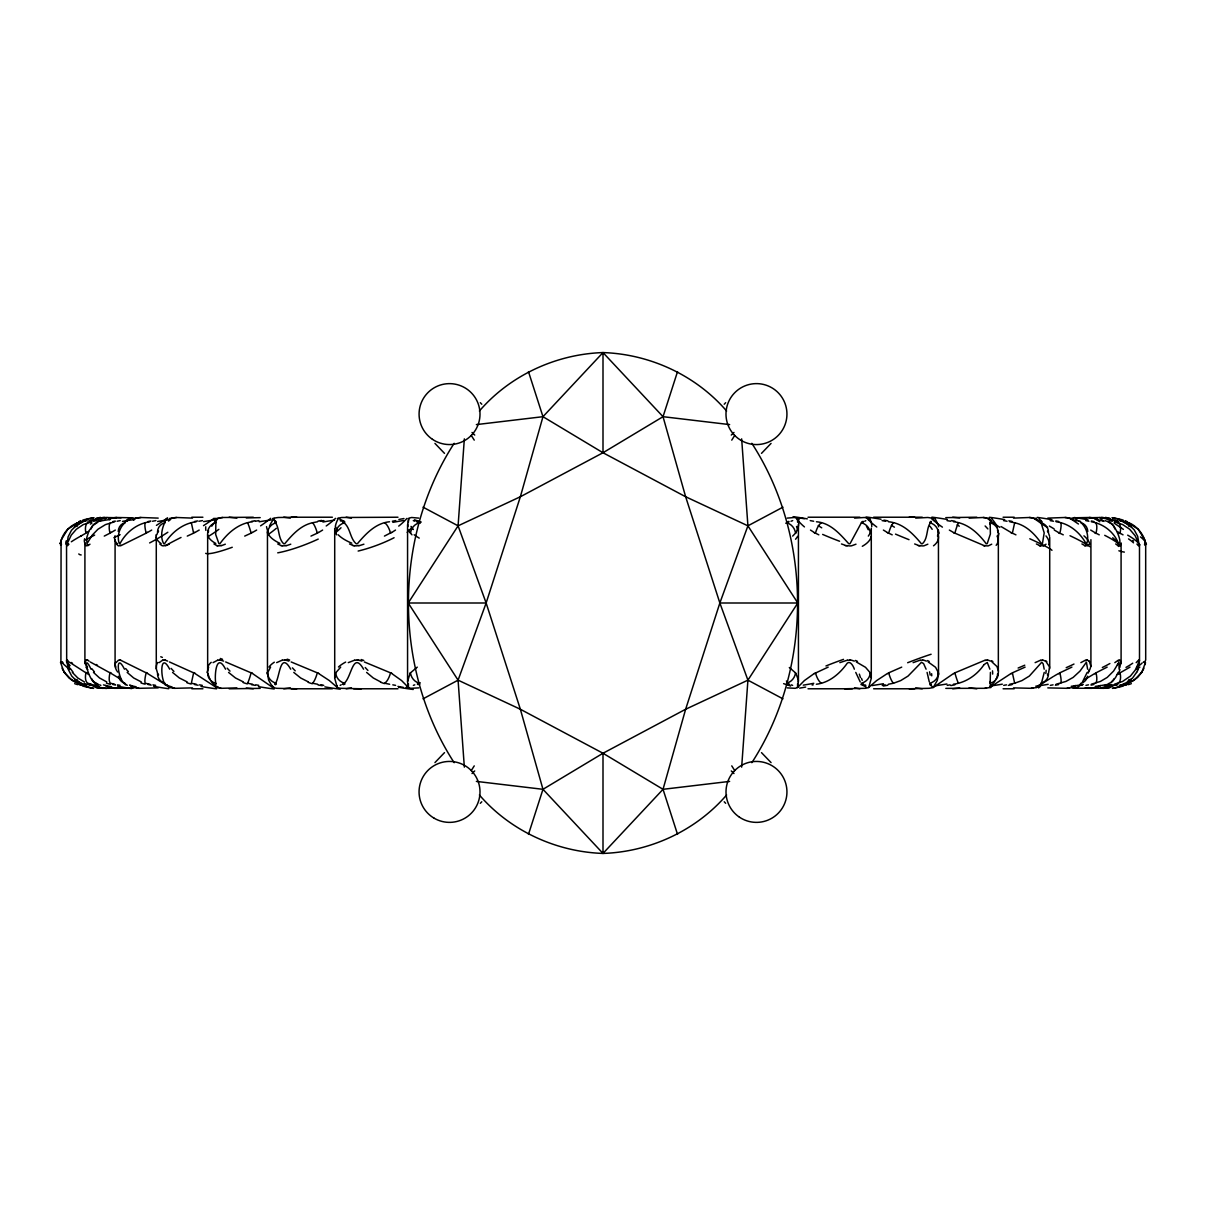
<?xml version="1.0" encoding="UTF-8"?>
<svg xmlns="http://www.w3.org/2000/svg" width="1206" height="1206" viewBox="0 0 1206 1206"><rect width="100%" height="100%" fill="white"/><g stroke="black" fill="none" stroke-linecap="round" stroke-linejoin="round"><path stroke-width="1.5" d="M84.902 663.707L84.917 542.911M115.083 666.315L115.083 539.655M157.473 672.842L156.283 668.757L156.283 537.303M267.566 530.067L267.506 532.57M361.363 688.777L340.605 688.309A111.012 58.009 90 0 1 337.318 687.495L334.71 678.3L334.71 528.198M418.753 687.887L410.824 688.309A111.012 42.481 90 0 1 408.412 687.495L407.568 682.068L407.568 524.504M909.173 688.777L929.148 688.309A111.012 72.104 90 0 0 933.233 687.495L937.198 680.576L938.524 674.697L938.434 530.067M990.85 684.254L990.156 683.229A11.11 10.658 17.5 0 0 998.342 672.842L998.342 533.158A11.095 10.658 -17.5 0 0 990.156 522.771L990.85 521.761M1089.636 670.114L1090.917 666.3L1090.917 539.67M1139.489 544.192L1139.504 661.114L1139.308 660.164M938.539 674.486L938.494 673.445M1119.801 667.506L1120.871 661.958M156.283 668.757L156.403 667.129A45.994 17.276 3.8 0 1 157.82 662.426M66.541 543.966L66.677 662.637M334.71 677.893L335.479 673.445M1048.632 672.631L1049.537 666.903L1046.205 661.958M215.196 684.179L215.799 683.32A11.11 10.658 -17.5 0 1 207.658 672.842L207.658 533.158A11.095 10.658 17.5 0 1 215.844 522.771L215.196 521.836M1009.799 521.761L1014.653 522.771L1012.377 533.158L1015.934 534.846M998.508 534.846L998.387 536.097M407.568 681.571L410.055 673.445M1090.917 666.3L1089.531 661.958M207.507 671.199L208.638 667.129M1044.23 672.42L1041.788 681.933M1087.601 669.194L1086.41 662.184L1080.033 671.064L1073.159 677.41L1065.938 681.435L1056.064 684.239M66.496 661.114L66.692 660.164A10.929 1.734 70.6 0 1 67.34 660.798M1139.504 544.841L1139.384 545.67A11.351 1.839 69.3 0 1 1138.208 544.373M267.506 673.445L268.606 680.063L272.767 687.495A111.012 72.104 90 0 0 276.852 688.309L296.827 688.777M938.494 532.57L938.539 531.545M726.615 794.98C695.892 830.678 649.974 851.873 603 853.426L542.971 789.312L520.359 709.249L486.139 603L458.084 525.831L464.34 438.863M741.66 767.137L747.916 680.169L719.861 603L685.641 496.751L663.029 416.688L603 352.574C556.026 354.127 510.108 375.322 479.385 411.02M454.165 762.689C393.201 668.606 393.201 537.394 454.165 443.311M751.835 443.311C812.799 537.394 812.799 668.606 751.835 762.689M215.844 522.771L215.693 534.529L218.934 543.68A1.839 1.281 -77 0 0 220.035 543.559C227.828 532.735 238.788 523.238 252.551 521.761M990.156 683.229L990.428 672.42M990.247 682.43L990.397 681.179M1048.542 673.672A11.11 10.387 41.2 0 1 1041.004 683.229L1040.899 684.179A48.722 8.879 3.2 0 1 1040.868 684.857M196.201 521.761C182.784 523.389 171.644 532.374 164.649 543.559A1.839 1.07 -78.6 0 1 163.714 543.71C159.976 536.911 161.906 528.303 165.116 521.761M871.139 530.067L870.521 532.57M60.707 542.444L60.496 543.559M1145.489 662.456L1141.992 671.983L1134.303 680.078M164.996 522.771L165.011 522.68A11.095 10.387 41.2 0 0 157.458 532.328M1139.459 661.958L1137.936 665.441M60.541 543.348L60.782 542.022M1145.414 662.968L1145.067 664.596M84.978 662.637L86.229 660.164M1119.093 669.194L1118.987 662.184L1113.605 671.064L1107.229 677.41L1100.43 681.435L1091.264 684.239M1087.179 672.42L1082.475 681.933M60.752 542.203C62.727 532.148 71.109 524.143 80.953 521.761M207.779 532.57L208.517 530.067M998.221 673.445L996.714 677.682M60.858 541.735L61.416 539.67M61.069 544.192L60.918 661.536M726.615 411.02C695.892 375.322 649.974 354.127 603 352.574L542.971 416.688L520.359 496.751L486.139 603L458.084 680.169L464.34 767.137M479.385 794.98C510.108 830.678 556.026 851.873 603 853.426L663.029 789.312L685.641 709.249L719.861 603L747.916 525.831L741.66 438.863M1137.861 669.194L1138.886 662.2L1135.208 670.144L1130.399 676.084L1122.665 681.435L1114.419 684.239M528.469 834.371L542.971 789.312L603 753.253L685.641 709.249L747.916 680.169L797.784 603L747.916 525.831L685.641 496.751L603 452.747L542.971 416.688L476.37 424.602M729.63 781.398L663.029 789.312L603 753.253L520.359 709.249L458.084 680.169L408.216 603L458.084 525.831L520.359 496.751L603 452.747L663.029 416.688L677.531 371.629M61.506 539.429L67.747 529.238L77.877 522.771A11.095 6.874 70.2 0 0 74.561 527.308M1120.826 544.192L1119.967 545.67M156.765 534.846L157.473 533.158M1118.188 672.42L1115.475 677.682L1111.359 681.933M1144.419 662.637L1145.7 659.953L1145.685 546.032M60.556 545.263L60.948 544.403M797.241 530.067L795.945 532.57M1143.906 668.169L1143.469 669.194A38.17 31.386 16.3 0 1 1141.419 672.255M274.832 684.179C279.913 679.31 279.596 649.808 290.721 669.194M931.243 521.761C925.937 527.293 928.499 537.801 922.605 543.559A1.839 1.477 74.4 0 1 921.369 543.695C912.836 533.459 902.631 522.982 888.46 521.761M1118.037 663.601L1117.434 664.853M937.469 536.097L938.434 533.158A11.095 10.673 14.1 0 0 929.781 522.771M844.637 688.777L865.395 688.309A111.012 58.009 90 0 0 868.682 687.495L871.29 678.315L871.29 528.198M1136.519 672.42L1132.645 677.968L1127.716 681.933M996.397 678.315L995.704 679.566M157.896 532.359L158.574 531.122M1048.104 673.641L1047.411 674.908M215.799 683.32C214.276 676.053 216.221 651.165 225.552 669.194M116.032 662.637L118.489 660.164A10.929 4.794 68.7 0 1 119.861 660.225M471.26 770.604L474.244 765.87M731.756 440.13L734.74 435.396M995.071 680.576L994.407 681.571M1141.72 672.42L1137.62 677.41L1131.153 681.933M1088.973 671.154L1088.385 671.998M994.061 682.068L992.96 683.576M983.87 664.853C976.86 675.119 965.81 682.656 953.358 684.239M984.066 664.596L987.262 662.471L989.9 669.194M1089.41 544.192L1087.737 545.73A11.351 4.99 67.2 0 1 1085.34 545.308M992.176 684.571L989.659 687.495A111.012 84.42 90 0 1 984.88 688.309L945.806 688.37M868.32 536.097L870.265 533.158A11.095 10.432 39.1 0 0 861.37 522.771L850.109 543.559A1.839 1.628 70 0 1 848.723 543.695C839.979 534.017 830.527 522.922 816.447 521.761M125.213 522.454L125.017 522.68A11.095 9.844 54.7 0 0 118.218 531.469M124.942 522.771C119.439 527.354 116.665 536.61 119.319 543.68A1.839 0.814 -79.6 0 0 120.042 543.544C126.027 532.208 136.987 523.54 149.861 521.761M270.581 667.129L267.566 672.842A11.11 10.673 14.1 0 0 276.219 683.229M434.944 762.599L444.501 752.634M771.056 443.401L761.499 453.366M724.218 404.221L725.68 402.698M480.32 803.302L481.782 801.779M67.521 545.73L68.953 544.192M1080.214 684.179L1081.058 683.229A11.11 9.844 54.7 0 0 1087.571 676.234M868.682 687.495L876.641 680.576L887.51 673.445M1039.602 684.571L1036.557 687.495A111.012 94.656 90 0 1 1031.19 688.309L1013.507 687.887M159.086 662.637L162.674 660.164M342.398 684.239C351.639 681.405 352.016 649.114 363.579 669.194M731.273 435.065L733.972 432.457M472.028 773.543L474.727 770.936M1138.6 660.164L1136.188 662.637M933.233 687.495L953.66 673.445M792.644 536.097L795.508 533.158A11.095 9.919 53.6 0 0 786.583 522.771L785.799 523.283M1075.119 685.551L1072.782 687.495A111.012 102.57 90 0 1 1066.963 688.309L1047.803 687.887M1046.024 544.192L1043.627 545.73M340.695 667.129L335.735 672.842A11.11 10.432 39.1 0 0 344.645 683.229M989.659 687.495L1011.156 673.445M1100.008 685.551L1097.43 687.495A111.012 107.952 90 0 1 1091.324 688.309L1073.054 688.189M1139.881 667.129L1136.429 669.571M89.998 544.192L87.827 545.73M1036.557 687.495L1040.688 684.571M126.479 521.248L127.474 520.615M213.055 662.637L217.698 660.164M395.508 530.067L391.618 532.57M1072.782 687.495L1075.601 685.551M93.209 520.479L96.088 518.505A109.158 108.826 90 0 1 104.47 517.495L121.082 517.811M1114.826 662.637L1118.384 660.164M1041.411 684.073L1053.155 676.626M1097.43 687.495L1100.309 685.551M1133.972 680.305L1125.002 684.239M322.62 530.067L318.474 532.57M417.306 683.983L420.185 682.732M417.276 667.129L410.492 672.842A11.11 9.919 53.6 0 0 419.417 683.229M88.671 531.545L86.998 532.57M1117.299 674.486L1118.987 673.445M114.676 521.761L105.435 524.625L97.957 529.238L92.259 535.102L86.922 543.785L86.787 537.469L89.003 530.821L92.968 525.484L98.334 521.761M991.724 544.192L988.483 545.79A11.351 7.658 61.9 0 1 985.016 545.489M115.309 530.067L111.118 532.57M1084.782 679.566L1094.867 673.445M256.652 530.067L252.325 532.57M1130.007 667.129L1120.042 672.842A11.11 5.517 72.1 0 1 1118.143 683.229M151.7 530.067L147.358 532.57M1053.863 676.189L1058.627 673.445M199.201 530.067L194.814 532.57M83.244 521.761L76.777 525.047L71.44 530.339L68.109 536.866L67.129 543.8L71.275 535.102L76.37 529.238L83.214 524.625L91.52 521.761M814.367 673.445L804.387 680.576L797.588 687.495A111.012 42.481 90 0 1 795.176 688.309L787.247 687.887M276.641 662.637L282.219 660.164M80.727 536.097L85.958 533.158A11.095 5.502 72.1 0 1 87.857 522.771M865.787 520.675L864.823 521.188M340.167 685.355L341.132 684.842M1080.862 662.637L1085.475 660.164M1107.636 684.254L1109.339 683.229A11.11 9.075 62.4 0 0 1114.329 678.692M423.05 698.832L458.084 680.169M747.916 525.831L782.95 507.168M391.513 532.419A33.602 28.658 11.4 0 1 390.412 533.007L384.428 536.097M1107.153 667.129L1095.998 672.842A11.11 4.01 73.4 0 1 1095.5 683.229M814.487 673.596A34.039 28.914 10.7 0 1 815.603 672.993L828.175 667.129M927.851 544.192L923.992 545.79A11.351 8.713 57.1 0 1 920.057 545.534M861.37 522.771L863.571 521.761M104.259 536.097L110.002 533.158A11.095 4.01 73.4 0 1 110.5 522.771M169.157 544.192L165.508 545.79M348.263 662.637L354.639 660.164M1035.125 662.637L1040.672 660.164M1071.893 667.129L1059.818 672.842A11.11 2.412 74.2 0 1 1060.707 683.229M99.389 521.248L100.912 520.615M187.262 536.097L193.623 533.158L191.347 522.771M855.989 544.192L851.602 545.79A11.351 9.558 49.8 0 1 847.275 545.564M1122.726 684.254L1125.153 683.229A11.11 8.08 67.1 0 0 1129.072 679.445M120.675 545.79L146.182 533.158A11.095 2.412 74.2 0 1 145.293 522.771M1106.415 684.842L1105.163 685.355M244.712 536.097L251.134 533.158A11.095 0.935 74.5 0 0 247.531 522.771M310.967 536.097L317.314 533.158A11.095 2.593 74.1 0 0 312.475 522.771C300.611 525.379 292.334 534.725 284.872 543.559A1.839 1.462 -74.5 0 1 283.591 543.695C277.636 537.921 279.822 527.535 274.757 521.761M1025.1 667.129L1012.377 672.842L1014.668 683.229L1009.723 684.239M225.311 544.192L221.105 545.79M787.247 518.113L794.377 517.495A109.158 41.773 -90 0 1 797.588 518.505L797.588 522.258M901.711 667.129L888.686 672.842A11.11 2.593 74.1 0 0 893.525 683.229L900.686 680.606L908.028 676.084L921.505 662.26L923.615 663.601L926.087 669.194M913.123 662.637L920.133 660.164M290.767 544.192L286.108 545.79M786.583 522.771L788.875 521.972M792.704 520.615L791 521.248M413.372 685.355L414.758 684.842M839.858 662.637L847.351 660.164M363.911 544.192L358.921 545.79M84.706 521.248L86.711 520.615M1121.037 684.842L1119.394 685.355M854.557 518.113L864.295 517.495A109.158 57.029 -90 0 1 868.682 518.505M351.443 687.887L346.137 688.792M816.356 684.239C828.688 682.792 838.803 674.501 846.054 664.853C849.205 658.868 853.275 665.576 854.33 669.194M389.553 521.761C375.79 523.087 365.946 533.67 357.519 543.559A1.839 1.613 -70.2 0 1 356.117 543.695C349.439 537.906 350.464 526.012 342.429 521.761M1014.668 683.229L1021.919 680.606L1029.321 676.084L1041.788 662.2L1043.16 663.843L1044.185 669.194M985.106 660.164L954.866 672.842A11.11 0.935 74.5 0 0 958.468 683.229M82.777 521.248L85.219 520.615M1122.892 684.842L1120.902 685.355M915.671 518.113L927.776 517.495A109.158 70.898 -90 0 1 933.233 518.505M290.329 687.887L283.742 688.792M93.661 521.248L96.48 520.615M1111.962 684.842L1109.656 685.355M312.475 522.771L317.54 521.761M893.525 683.229L888.37 684.239M117.088 521.248L120.223 520.615M969.096 518.113L983.252 517.495A109.158 83.003 90 0 1 986.478 517.932M236.904 687.887L221.12 688.309A111.012 84.42 -90 0 1 219.522 688.068M1088.49 684.842L1085.943 685.355M152.484 521.248L155.83 520.615M1053.064 684.842L1050.336 685.355M392.342 521.248L395.764 520.615M1013.507 518.113L1029.381 517.495A109.158 93.073 90 0 1 1032.999 517.932M192.493 687.887L174.81 688.309A111.012 94.656 -90 0 1 173.001 688.068M812.135 685.038L813.191 684.842M198.96 521.248L202.472 520.615M1006.558 684.842L1003.709 685.355M255.401 521.248L258.958 520.615M320.389 521.248L323.932 520.615M885.129 684.842L884.043 685.038M950.117 684.842L947.223 685.355M883.32 685.159L882.249 685.355M1047.803 518.113L1065.004 517.495A109.158 100.852 90 0 1 1068.923 517.932M158.197 687.887L139.037 688.309A111.012 102.57 -90 0 1 137.077 688.068M246.25 517.947L260.195 517.63M959.75 688.053L952.695 688.777M1073.054 517.811L1089.259 517.495A109.158 106.143 90 0 1 1093.375 517.932M132.946 688.189L114.676 688.309A111.012 107.952 -90 0 1 112.625 688.068M1084.918 517.811L1101.53 517.495A109.158 108.826 -90 0 1 1109.912 518.505L1110.636 519.002M121.082 688.189L102.359 688.309A111.012 110.681 -90 0 1 96.088 687.495L93.239 685.551L96.088 687.495A111.012 110.681 90 0 0 102.359 688.309M945.806 517.63L976.815 517.208M260.195 688.37L229.185 688.792M219.522 517.932A109.158 83.003 90 0 1 222.748 517.495L253.305 517.223M1103.641 688.309A111.012 110.681 -90 0 0 1109.912 687.495L1112.656 685.551L1109.912 687.495A111.012 110.681 90 0 1 1103.641 688.309L1084.918 688.189M173.001 517.932A109.158 93.073 90 0 1 176.619 517.495L192.493 518.113M137.077 517.932A109.158 100.852 90 0 1 140.996 517.495L158.197 518.113M112.625 517.932A109.158 106.143 90 0 1 116.741 517.495L132.946 517.811M191.799 517.223L202.91 517.223M291.189 517.223L332.374 517.223M337.318 518.505A109.158 57.029 -90 0 1 341.72 517.495L397.98 517.223M808.02 517.223L859.863 517.208M873.626 517.223L914.811 517.223M1003.091 517.223L1014.201 517.223M909.173 517.223L922.258 517.208M408.216 603L486.139 603M719.861 603L797.784 603M191.799 688.777L202.91 688.777M291.189 688.777L332.374 688.777M353.629 688.777L397.98 688.777M808.02 688.777L852.371 688.777M873.626 688.777L914.811 688.777M1003.091 688.777L1014.201 688.777M272.767 518.505A109.158 70.898 -90 0 1 278.224 517.495L296.827 517.223M229.185 517.208L236.904 518.113M976.815 688.792L969.096 687.887M283.742 517.208L290.329 518.113M922.258 688.792L915.671 687.887M346.137 517.208L351.443 518.113M859.863 688.792L854.557 687.887M952.695 517.223L959.75 517.947M253.305 688.777L246.25 688.053M663.029 416.688L729.63 424.602M476.37 781.398L542.971 789.312M947.042 520.615L950.599 521.248M258.777 685.355L255.883 684.842M1003.528 520.615L1007.04 521.248M882.068 520.615L885.611 521.248M323.751 685.355L322.68 685.159M202.291 685.355L199.442 684.842M321.957 685.038L320.871 684.842M1050.17 520.615L1053.516 521.248M810.236 520.615L813.658 521.248M395.598 685.355L392.809 684.842M317.63 684.254L312.475 683.229A11.11 2.593 -74.1 0 0 317.314 672.842L291.174 661.958M155.664 685.355L152.936 684.842M953.449 521.761C967.468 523.087 978.126 533.007 986.161 543.68A1.839 1.281 76.9 0 0 987.247 543.559L990.382 533.972L990.156 522.771M252.642 684.254L247.531 683.229A11.11 0.935 -74.5 0 0 251.134 672.842L225.673 661.958M389.644 684.254L384.563 683.229A11.11 4.176 -73.3 0 0 390.518 672.842L364.333 661.958M196.276 684.254L191.347 683.229L193.623 672.842L169.473 661.958M1085.777 520.615L1088.912 521.248M120.057 685.355L117.51 684.842M149.936 684.254L145.293 683.229A11.11 2.412 -74.2 0 1 146.182 672.842L120.54 660.164M1056.139 521.761C1069.209 523.419 1079.958 532.404 1086.093 543.68A1.839 0.829 79.6 0 0 1086.787 543.559C1089.455 535.901 1086.033 526.555 1080.154 521.761M1109.52 520.615L1112.339 521.248M96.344 685.355L94.038 684.842M1091.324 521.761C1102.977 523.675 1113.44 531.514 1118.068 542.444C1123.841 546.182 1114.766 521.459 1107.666 521.761M114.736 684.254L110.5 683.229A11.11 4.01 -73.4 0 1 110.002 672.842L90.209 661.958M358.664 660.164L361.921 661.114M847.26 545.836L846.084 545.519M285.882 660.164L288.897 661.114M1120.781 520.615L1123.223 521.248M85.098 685.355L83.108 684.842M354.564 545.836L353.479 545.519M1114.48 521.761L1122.786 524.625L1129.63 529.223L1135.102 535.675L1138.916 543.755L1137.68 536.263L1134.213 529.886L1129.208 525.032L1122.756 521.761M91.581 684.254L87.857 683.229A11.11 5.517 -72.1 0 1 85.958 672.842L69.104 661.958M920.057 545.836L918.972 545.519M1014.653 522.771C1026.396 525.303 1035.004 534.198 1041.532 543.68A1.839 1.07 78.5 0 0 1042.436 543.559L1044.2 532.886L1040.959 522.379M220.894 660.164L223.607 661.114M282.144 545.836L281.179 545.519M985.046 545.836L984.081 545.519M1119.289 520.615L1121.294 521.248M86.606 685.355L84.963 684.842M1125.047 521.761C1135.464 523.283 1144.584 535.057 1145.459 543.348M80.998 684.239L72.028 680.305M845.21 545.263L841.471 543.966M217.638 545.836L216.824 545.519M165.328 660.164L167.664 661.114M416.733 521.836L420.201 523.283M789.523 684.254L786.583 683.229A11.11 9.919 -53.6 0 0 795.508 672.842L789.312 667.506M1040.612 545.836L1039.798 545.519M918.158 545.263L914.661 543.966M415 521.248L413.296 520.615M352.695 545.263L349.529 543.966M791.242 684.842L792.628 685.355M243.386 681.933L235.471 677.968L228.567 672.42M983.357 545.263L954.866 533.158A11.095 0.935 -74.5 0 1 958.468 522.771M187.216 681.933L179.347 677.968L172.564 672.42M83.274 684.239L76.31 680.606L71.742 676.084L68.139 669.194L67.144 662.184L70.219 669.194M1105.088 520.615L1106.611 521.248M308.404 681.933L300.641 677.968L293.782 672.42M100.837 685.355L99.585 684.842M141.298 681.933L133.67 677.968L127.173 672.42M854.315 661.114L851.361 660.164A12.301 10.598 -59.5 0 0 850.079 659.848M380.659 681.933L373.257 677.968L366.609 672.42M418.753 518.113L411.638 517.495A109.158 41.773 -90 0 0 408.412 518.505L408.412 522.258M106.746 681.933L99.54 677.968L93.48 672.42M863.602 684.254L861.355 683.229A11.11 10.432 -39.1 0 0 870.265 672.842L865.516 667.31L856.32 661.958M1039.18 545.263L1036.391 543.966M81.028 683.32L80.847 683.229A11.11 8.08 -67.1 0 1 76.928 679.445M926.389 661.114L923.781 660.164A12.301 9.618 -65.5 0 0 922.62 659.848M84.405 681.933L77.802 677.968L72.345 672.42M892.199 534.846L888.686 533.158A11.095 2.593 -74.1 0 1 893.525 522.771M1063.27 534.846L1059.818 533.158A11.095 2.412 -74.2 0 0 1060.707 522.771M818.829 534.846L815.482 533.158A11.095 4.176 -73.3 0 1 821.437 522.771M341.177 521.188L340.213 520.675M864.868 684.842L865.833 685.355M1099.254 534.846L1095.998 533.158A11.095 4.01 -73.4 0 0 1095.5 522.771M1087.526 660.164L1088.792 661.114M74.847 681.933L68.998 677.968L64.28 672.42M1011.186 532.57L1001.04 526.54M194.844 673.445L216.341 687.495A111.012 84.42 90 0 0 221.135 688.309M953.675 532.57L949.348 530.067M252.356 673.445L272.767 687.495M277.727 543.966L280.485 545.263A28.884 19.703 -30.8 0 0 281.043 545.7M1058.642 532.57L1054.3 530.067M928.153 661.958L935.585 667.31L938.434 672.842A11.11 10.673 -14.1 0 1 929.781 683.229L931.273 684.254M147.388 673.445L164.604 684.073M423.05 507.168L458.084 525.831M747.916 680.169L782.95 698.832M1084.254 545.263L1081.933 543.966M990.518 661.114L988.302 660.164A12.301 8.412 -69.3 0 0 987.307 659.863M887.526 532.57L883.38 530.067M98.364 684.239C88.505 685.596 81.209 648.391 91.038 669.194M318.49 673.445L329.359 680.576L337.318 687.495M1094.882 532.57L1090.691 530.067M111.148 673.445L121.218 679.566M87.616 660.164L89.033 661.114M1123.027 534.846L1120.042 533.158A11.095 5.517 -72.1 0 0 1118.143 522.771M1078.526 520.615L1079.521 521.248M127.308 685.294L126.6 684.842M814.382 532.57L810.492 530.067M391.633 673.445L401.613 680.576L408.412 687.495L408.412 683.742M1119.002 532.57L1117.329 531.545M87.013 673.445L88.716 674.486M213.929 543.966L216.221 545.263A28.884 17.773 -37.1 0 0 216.688 545.67M991.965 661.958L996.955 666.511L998.508 671.154M69.451 669.496L61.159 661.958M105.691 685.551L108.57 687.495A111.012 107.952 90 0 0 114.676 688.309M130.399 685.551L133.218 687.495A111.012 102.57 90 0 0 139.037 688.309M1045.089 661.114L1043.326 660.164A12.301 6.995 -71.7 0 0 1042.512 659.893M165.312 684.571L169.443 687.495A111.012 94.656 90 0 0 174.81 688.309M71.697 680.078L64.008 671.983L60.481 662.35M1115.686 543.966L1117.495 545.263M108.57 687.495L105.992 685.551M1119.771 660.164L1120.525 661.114A42.316 14.683 -22.5 0 1 1120.66 662.049M133.218 687.495L130.881 685.551M159.84 544.072L161.483 545.263A28.884 15.392 -42 0 0 161.86 545.625M125.861 684.239C117.706 682.068 114.585 649.657 124.474 669.194M169.443 687.495L166.398 684.571M67.4 660.164L68.29 661.114M472.028 432.457L474.727 435.065M731.273 770.936L733.972 773.543M1138.585 545.836L1136.926 544.072M411.97 534.846L410.492 533.158A11.095 9.919 -53.6 0 1 419.417 522.771M761.499 752.634L771.056 762.599M444.501 453.366L434.944 443.401M480.32 402.698L481.782 404.221M724.218 801.779L725.68 803.302M216.341 687.495L213.824 684.571M1080.983 522.68L1081.058 522.771A11.095 9.844 -54.7 0 1 1087.782 531.469M87.073 668.757L87.752 669.571M169.669 669.194C159.901 650.592 160.323 678.586 165.116 684.239M116.5 544.072L117.615 545.263A28.884 12.648 -45.6 0 0 117.917 545.564L118.444 545.836A11.351 4.673 -67.5 0 0 120.781 545.127M213.04 683.576L211.939 682.068M117.057 671.199L117.63 672.013M860.225 681.933L855.763 672.42M211.593 681.571L210.929 680.576M410.055 532.57L408.759 530.067M795.945 673.445L798.327 680.063L797.588 687.495L797.588 683.742M336.7 534.846L335.735 533.158A11.095 10.432 -39.1 0 1 344.645 522.771M85.701 545.263L85.144 544.072M85.958 667.129L86.47 667.943M731.756 765.87L734.74 770.604M471.26 435.396L474.244 440.13M210.311 679.566L209.603 678.3M1144.811 543.966L1145.564 545.609M1047.426 531.122L1048.104 532.359M158.589 674.908L157.896 673.641M116.53 670.385L115.173 667.129M1145.052 544.403L1145.504 545.429M209.286 677.682L207.779 673.445M1048.527 533.158L1049.567 536.097M62.094 668.169L62.531 669.194A38.17 31.386 -16.3 0 0 64.581 672.255M997.483 530.067L998.221 532.57M335.479 532.57L334.861 530.067M870.521 673.445L871.29 677.893M1144.494 539.429L1138.253 529.238L1128.123 522.771A11.095 6.874 -70.2 0 1 1131.439 527.308M528.469 371.629L542.971 416.688M663.029 789.312L677.531 834.371M267.973 534.846L267.566 533.158A11.095 10.673 -14.1 0 1 276.219 522.771M1144.6 539.73L1145.414 543.017M929.283 681.933L928.454 678.269M927.082 672.42L928.394 677.968M1040.989 522.68L1041.004 522.771A11.095 10.387 -41.2 0 1 1048.542 532.328M990.367 524.625L990.247 523.585M1040.944 522.243L1040.899 521.836A48.3 8.834 -3 0 0 1040.884 521.233M1121.083 542.896L1121.098 663.707M1049.717 537.303L1049.717 668.697M798.432 524.504L798.432 681.571M603 352.574L603 452.747M603 753.253L603 853.426M267.461 531.545L267.476 674.486M406.226 687.948A60.978 4.93 -11.7 0 1 407.402 686.47M413.251 689.485A60.978 7.749 12.6 0 1 398.779 687.284M409.965 673.34A34.039 18.09 52.3 0 1 410.417 672.752M418.045 684.601A48.798 5.533 -9 0 1 419.899 684.043M419.733 521.942A48.315 5.533 8.8 0 1 418.09 521.459M421.241 522.092A60.511 3.95 13.9 0 1 414.442 519.756M407.884 526.525A56.772 30.135 -14.9 0 1 409.09 518.459M406.919 518.399A56.772 28.281 -17.8 0 1 398.719 526.102M392.839 522.349A60.511 5.261 -11.6 0 1 403.528 520.495M419.236 538.102A45.903 15.904 10.8 0 1 414.171 534.755M410.568 533.067A33.602 17.668 -54.8 0 1 410.161 532.449M413.372 529.54A54.979 27.18 9.9 0 1 411.005 526.389M337.137 687.526A60.978 6.799 -10.8 0 1 337.167 685.867M340.243 689.199A60.978 9.723 11.4 0 1 324.851 686.892M335.298 673.234A34.039 14.306 55.2 0 1 335.585 672.647M384.458 683.591A41.577 39.225 -66.1 0 1 380.568 682.159M403.362 687.39A48.722 1.251 10.9 0 1 397.935 686.41M343.409 684.691A48.798 6.648 -7.9 0 1 344.901 684.119M367.936 670.43A38.17 19.673 50.4 0 1 365.252 667.521M411.804 527.399A54.979 28.235 -16.1 0 1 407.176 532.389M384.563 522.771A11.095 4.176 73.3 0 1 390.518 533.158M344.78 521.881A48.315 6.618 7.7 0 1 343.469 521.384M344.419 521.369A60.511 6.181 13.2 0 1 339.549 518.957M338.389 518.429A56.772 27.828 -20.1 0 0 335.328 526.434A54.979 28.13 4.7 0 0 337.213 529.796M335.509 518.354A56.772 25.582 -22.3 0 1 326.208 525.982M322.906 522.002A60.511 7.1 -10.7 0 1 334.499 520.118M398.9 519.454A48.3 1.085 -10.9 0 1 403.965 518.535M338.464 667.008A45.994 16.688 -7.1 0 1 345.64 662.079M354.685 660.285A10.929 9.256 52 0 1 357.308 660.119M357.293 659.803A12.301 10.583 59.6 0 1 358.679 659.999M361.137 659.546A42.316 12.693 24.7 0 1 363.79 660.451M390.638 672.677A33.949 29.23 -13.2 0 1 391.754 673.295M394.076 537.74A45.994 12.06 -20.4 0 1 358.137 551.052M358.891 545.459A11.351 9.407 -51.6 0 1 354.594 545.7M353.343 545.73A28.884 21.15 -22.7 0 1 352.544 545.444M351.775 543.167A45.903 16.974 7.4 0 1 338.223 534.786M335.916 532.946A33.602 13.794 -57.5 0 1 335.69 532.328M273.913 687.254A60.978 8.502 -9.7 0 1 272.33 685.536M274.214 689.003A60.978 11.457 9.8 0 1 258.476 686.636M267.174 673.038A34.039 10.161 57.1 0 1 267.28 672.466M312.324 683.742A41.577 40.718 -48.5 0 1 308.223 682.355M322.273 685.717A48.722 2.683 10.5 0 1 318.052 684.963M275.315 684.752A48.798 7.613 -6.6 0 1 276.37 684.164M295.229 670.837A38.17 23.381 46.3 0 1 292.44 667.868M341.012 527.761A54.979 25.839 -21 0 1 334.801 533.248M318.354 532.389A33.602 28.854 -3.5 0 1 317.193 532.977M276.295 521.836A48.315 7.538 6.4 0 1 275.36 521.324M275.571 520.977A60.511 8.246 12.1 0 1 273.008 518.565M269.405 526.313A56.772 24.829 -24.4 0 1 274.199 518.399M270.702 518.309A56.772 22.251 -26.2 0 1 260.586 525.846M259.215 521.776A60.511 8.759 -9.5 0 1 271.395 519.892M317.947 521.098A48.3 2.502 -10.6 0 1 321.64 520.434M268.998 667.054A45.994 17.321 -3.5 0 1 274.32 662.2M282.264 660.255A10.929 8.427 59.1 0 1 284.646 660.134M284.616 659.788A12.301 9.603 65.6 0 1 285.882 659.968M287.179 659.169A42.316 9.889 27 0 1 289.666 660.059M317.434 672.647A33.949 29.487 2.3 0 1 318.625 673.25M318.218 539.097A45.994 9.497 -22.4 0 1 277.727 552.83M286.108 545.429A11.351 8.502 -58.3 0 1 282.189 545.73M279.852 543.318A45.903 17.623 3.7 0 1 268.757 534.816M267.898 532.72A33.602 9.588 -59.2 0 1 267.868 532.102M267.476 530.082A54.979 28.386 -0.7 0 1 266.526 526.645M218.392 687.073A60.978 9.98 -8.3 0 1 215.09 685.31M216.598 688.837A60.978 12.919 8 0 1 200.98 686.455M207.146 672.541A34.039 5.774 58.3 0 1 207.07 672.013M247.351 683.892A41.577 41.2 1.5 0 1 243.145 682.551M255.34 685.37A48.722 4.04 9.9 0 1 251.511 684.676M215.407 684.812A48.798 8.382 -5.1 0 1 215.98 684.209M230.014 671.139A38.17 26.502 40.6 0 1 227.18 668.154M276.325 528.303A54.979 22.808 -25.1 0 1 268.109 534.544M252.205 532.359A33.602 28.326 -17.9 0 1 251.014 532.931M215.949 521.806A48.315 8.276 4.9 0 1 215.422 521.278M215.497 520.736A60.511 10.115 10.8 0 1 215.377 518.309M211.774 526.178A56.772 21.226 -28 0 1 218.15 518.354M214.125 518.233A56.772 18.376 -29.2 0 1 203.497 525.65M203.648 521.61A60.511 10.206 -8.1 0 1 216.1 519.741M216.341 518.505A109.158 83.003 -90 0 1 222.748 517.495M251.466 521.384A48.3 3.859 -10 0 1 254.798 520.766M207.794 667.084A45.994 17.517 0.1 0 1 211.201 662.32M217.728 660.225A10.929 7.387 63.6 0 1 219.824 660.149M219.763 659.788A12.301 8.397 69.3 0 1 220.879 659.953M220.306 658.476A42.316 6.859 28.6 0 1 222.552 659.32M251.255 672.601A33.949 29.019 17.5 0 1 252.476 673.219M232.261 547.268A45.994 6.693 -23.9 0 1 205.683 553.358M221.12 545.368A11.351 7.402 -62.7 0 1 217.668 545.76M215.799 543.454A45.903 17.834 0 0 1 207.522 534.846M208.367 532.132A33.602 5.141 -60.3 0 1 208.532 531.484M205.864 530.384A54.979 27.949 -6.1 0 1 205.759 526.781M172.081 686.923A60.978 11.231 -6.8 0 1 167.046 685.129M168.719 688.716A60.978 14.05 6 0 1 153.659 686.304M191.166 684.028A41.577 40.672 49.8 0 1 186.945 682.747M198.086 685.219A48.722 5.291 9 0 1 194.543 684.541M165.116 684.857A48.798 8.955 -3.5 0 1 165.192 684.239M164.996 683.229A11.11 10.387 -41.2 0 1 157.458 673.672M173.92 671.395A38.17 28.974 32.9 0 1 171.131 668.38M218.859 529.344A54.979 19.221 -28.4 0 1 207.538 536.941M194.694 532.313A33.602 27.105 -30 0 1 193.518 532.901M165.177 521.776A48.315 8.819 3.3 0 1 165.116 521.233M165.358 520.555A60.511 11.728 9.1 0 1 167.694 518.143M168.569 521.098A56.772 17.095 -30.8 0 1 171.599 518.294M167.182 518.143A56.772 14.05 -31.5 0 1 156.433 525.364M157.669 521.489A60.511 11.397 -6.5 0 1 170.091 519.62M169.443 518.505A109.158 93.073 -90 0 1 176.619 517.495M194.543 521.505A48.3 5.11 -9.1 0 1 197.618 520.917M162.689 660.195A10.929 6.166 66.7 0 1 164.438 660.179M164.363 659.788A12.301 6.98 71.8 0 1 165.297 659.923M160.76 656.757A42.316 3.648 29.6 0 1 162.373 657.391M193.729 672.571A33.949 27.844 30.1 0 1 194.965 673.174M166.111 545.308A45.994 3.724 -24.8 0 1 181.021 537.454M165.554 545.278A11.351 6.12 -65.6 0 1 162.644 545.79M161.167 543.589A45.903 17.608 -3.8 0 1 155.981 534.876M136.203 686.802A60.978 12.196 -5 0 1 129.524 684.993M131.725 688.596A60.978 14.834 3.8 0 1 117.615 686.169M145.127 684.164A41.577 39.135 66.6 0 1 141.012 682.943M151.187 685.129A48.722 6.422 8 0 1 147.946 684.465M125.695 684.902A48.798 9.301 -1.8 0 1 125.243 684.284M124.942 683.229A11.11 9.844 -54.7 0 1 118.429 676.234M128.364 671.621A38.17 30.723 22.9 0 1 125.68 668.576M167.83 532.253A54.979 15.15 -31 0 1 149.634 542.926M147.253 532.268A33.602 25.22 -39.2 0 1 146.092 532.871M125.258 521.746A48.315 9.135 1.6 0 1 125.65 521.203M126.268 520.419A60.511 13.055 7.3 0 1 131.002 518.007M133.519 519.997A56.772 12.542 -32.9 0 1 135.735 518.188M131.092 517.962A56.772 9.377 -33.2 0 1 125.454 521.761M122.499 521.384A60.511 12.316 -4.7 0 1 134.59 519.515M133.218 518.505A109.158 100.852 -90 0 1 140.996 517.495M147.976 521.565A48.3 6.241 -8.1 0 1 150.78 520.992M115.927 667.159A45.994 16.628 7.4 0 1 115.474 662.546M119.756 659.772A12.301 5.382 73.3 0 1 120.479 659.878M146.273 672.526A33.949 25.974 39.8 0 1 147.494 673.144M117.329 543.74A45.903 16.959 -7.5 0 1 115.067 535.765M111.661 686.696A60.978 12.859 -3.1 0 1 103.475 684.872M106.475 688.49A60.978 15.271 1.5 0 1 93.691 686.048M110.364 684.299A41.577 36.647 73.5 0 1 106.46 683.139M115.61 685.068A48.722 7.387 6.7 0 1 112.716 684.42M98.108 684.933A48.798 9.422 0 0 1 97.113 684.315M96.661 683.229A11.11 9.075 -62.4 0 1 91.671 678.692M94.43 671.832A38.17 31.733 10.6 0 1 91.942 668.772M81.164 554.956A54.979 10.703 -32.8 0 1 78.782 553.946M111.058 532.223A33.602 22.718 -46 0 1 109.942 532.811M91.143 528.921A11.095 9.075 62.4 0 1 96.661 522.771M97.143 521.716A48.315 9.226 -0.2 0 1 98.003 521.158M99.103 520.299A60.511 14.065 5.2 0 1 106.128 517.887M109.294 519.665A56.772 7.688 -34.3 0 1 111.555 517.977M107.048 517.495A56.772 4.477 -34.1 0 1 104.937 518.927M99.013 521.278A60.511 12.919 -2.8 0 1 110.485 519.424M108.57 518.505A109.158 106.143 -90 0 1 116.741 517.495M112.761 521.61A48.3 7.221 -6.8 0 1 115.263 521.052M87.541 667.204A45.994 15.557 10.7 0 1 85.249 662.667M86.199 660.104A10.929 3.301 69.9 0 1 87.194 660.33M87.058 659.788A12.301 3.663 74.3 0 1 87.541 659.818M97.46 665.305A42.316 2.955 29.7 0 1 96.209 664.491M110.063 672.481A33.949 23.457 46.8 0 1 111.223 673.084M113.997 537.635A45.994 2.412 -25.1 0 1 120.118 534.68M87.932 544.795A11.351 3.121 -68.8 0 1 86.199 545.836L85.973 545.609A28.884 9.588 -48.2 0 1 85.792 545.172M85.34 543.906A45.903 15.889 -10.9 0 1 84.676 538.675M99.088 686.606A60.978 13.206 -1.1 0 1 89.576 684.767M93.586 688.4A60.978 15.316 -0.9 0 1 82.46 685.943M87.752 684.465A41.577 33.24 77.1 0 1 84.164 683.38M92.153 685.023A48.722 8.171 5.2 0 1 89.666 684.375M83.003 684.978A48.798 9.301 1.8 0 1 81.495 684.345M72.993 672.043A38.17 31.944 -3 0 1 70.762 668.953M86.968 532.163A33.602 19.658 -50.9 0 1 85.943 532.75M76.928 526.555A11.095 8.08 67.1 0 1 80.847 522.771M81.541 521.685A48.315 9.09 -1.9 0 1 82.852 521.128M84.51 520.193A60.511 14.728 3 0 1 93.631 517.796M98.395 518.55A56.772 2.638 -34.9 0 1 100.219 517.253M87.827 521.203A60.511 13.221 -0.8 0 1 98.395 519.334M96.088 518.505A109.158 108.826 -90 0 1 104.47 517.495M89.711 521.655A48.3 8.02 -5.4 0 1 91.867 521.098M70.114 665.622A45.994 14.11 13.7 0 1 67.883 662.818M67.099 659.923A12.301 1.839 74.9 0 1 67.295 659.788M72.511 663.39A42.316 6.196 28.8 0 1 71.471 662.486M85.958 672.42A33.949 20.381 51.8 0 1 87.043 673.023M84.872 540.213A45.994 5.427 -24.4 0 1 94.641 535.117M68.003 543.635A11.351 1.492 -69.4 0 1 66.812 545.429A28.884 6.286 -49.9 0 1 66.812 544.961M65.938 544.117A45.903 14.412 -13.9 0 1 66.285 540.801M98.817 686.5A60.978 13.236 0.9 0 1 88.174 684.661M93.39 688.294A60.978 14.985 -3.2 0 1 84.872 686.063M77.847 684.646A41.577 29.034 79.2 0 1 74.666 683.666M77.877 683.229A11.11 6.874 -70.1 0 1 74.561 678.692M81.36 684.978A48.722 8.759 3.6 0 1 79.31 684.345M80.787 685.023A48.798 8.955 3.5 0 1 78.782 684.39M78.827 521.64A48.315 8.728 -3.6 0 1 80.576 521.082M82.822 520.087A60.511 15.03 0.7 0 1 93.812 517.691M91.973 523.012A56.772 2.487 -35 0 1 90.375 524.113M90.088 520.721A56.772 5.548 -33.9 0 1 91.023 520.042M90.299 520.841A60.511 13.176 1.2 0 1 98.636 519.258M79.37 521.67A48.3 8.623 -3.8 0 1 81.149 521.128M62.968 662.667A42.316 9.271 27.3 0 1 62.29 661.747M71.335 541.765A45.994 8.306 -23.1 0 1 81.571 535.66M61.325 544.554A28.884 2.849 -50.8 0 1 61.506 544.207M59.772 543.635A45.903 12.603 -16.6 0 1 59.968 543.122M83.485 684.948A48.722 9.135 2 0 1 82.234 684.465M78.827 684.254A41.577 24.09 80.5 0 1 78.209 684.013M82.445 521.489A48.3 9.015 -2.1 0 1 83.32 521.158M986.478 688.068A111.012 84.42 -90 0 1 984.865 688.309M1032.999 688.068A111.012 94.656 -90 0 1 1031.19 688.309M1068.923 688.068A111.012 102.57 -90 0 1 1066.963 688.309M1115.671 684.948A60.978 13.206 1.1 0 1 1106.912 686.606M1123.54 685.943A60.978 15.316 0.9 0 1 1112.414 688.4M1124.188 684.48A48.798 9.301 -1.8 0 1 1122.997 684.978M1123.148 521.128A48.315 9.09 1.9 0 1 1123.992 521.474M1112.369 517.796A60.511 14.728 -3 0 1 1120.51 519.846M1105.781 517.253A56.772 2.638 34.9 0 1 1106.234 517.57M1107.605 519.334A60.511 13.221 0.8 0 1 1118.173 521.203M1101.53 517.495A109.158 108.826 90 0 1 1109.912 518.505M1125.153 522.771A11.095 8.08 -67.1 0 1 1129.072 526.555M1093.375 688.068A111.012 107.952 -90 0 1 1091.324 688.309M1117.826 684.661A60.978 13.236 -0.9 0 1 1107.183 686.5M1121.806 685.822A60.978 14.985 3.2 0 1 1112.61 688.294M1131.334 683.666A41.577 29.034 -79.2 0 1 1128.153 684.646M1131.439 678.692A11.11 6.874 70.1 0 1 1128.123 683.229M1126.69 684.345A48.722 8.759 -3.6 0 1 1124.64 684.978M1127.218 684.39A48.798 8.955 -3.5 0 1 1125.213 685.023M1125.424 521.082A48.315 8.728 3.6 0 1 1127.173 521.64M1112.188 517.691A60.511 15.03 -0.7 0 1 1123.178 520.087M1123.404 529.389A56.772 2.487 35 0 1 1114.027 523.012M1114.977 520.042A56.772 5.548 33.9 0 1 1118.716 522.756M1107.364 519.258A60.511 13.176 -1.2 0 1 1116.786 521.113M1124.851 521.128A48.3 8.623 3.8 0 1 1126.63 521.67M1142.157 662.983A45.994 12.316 -16.3 0 1 1136.67 667.31M1143.71 661.747A42.316 9.271 -27.3 0 1 1143.378 662.215M1132.751 540.529A45.994 8.306 23.1 0 1 1133.534 541.027M1144.494 544.207A28.884 2.849 50.8 0 1 1144.675 544.554M1140.454 536.911A45.903 12.603 16.6 0 1 1146.424 544.388M1106.671 684.556A60.978 12.934 -2.8 0 1 1095.169 686.41M1107.138 685.701A60.978 14.291 5.4 0 1 1100.128 688.174M1119.017 673.853A34.039 19.688 -50.5 0 1 1120.057 673.25M1127.791 684.013A41.577 24.09 -80.5 0 1 1125.108 684.857M1124.082 684.33A48.722 9.135 -2 0 1 1122.515 684.948M1116.952 684.42A48.798 8.397 -5.1 0 1 1114.48 685.083M1138.208 669.345A38.17 30.044 27.6 0 1 1136.625 672.481M1114.751 521.037A48.315 8.156 5.2 0 1 1116.907 521.61M1099.329 517.6A60.511 14.954 1.6 0 1 1111.932 519.982M1099.751 521.746A56.772 7.538 34.3 0 1 1096.209 519.319M1101.048 519.153A56.772 10.417 32.9 0 1 1103.972 521.429M1094.822 519.168A60.511 12.814 -3.2 0 1 1102.872 521.007M1089.259 517.495A109.158 106.143 -90 0 1 1097.43 518.505M1122.68 521.158A48.3 9.015 2.1 0 1 1124.037 521.701M1132.72 663.21A45.994 10.206 -18.5 0 1 1125.997 667.385M1138.223 661.702A10.929 1.492 -70.7 0 1 1138.931 660.647M1138.992 660.375A12.301 1.869 -74.9 0 1 1139.067 660.873M1138.871 661.37A42.316 12.12 -25.2 0 1 1138.585 662.29M1128.545 538.886A45.994 10.99 21.3 0 1 1133.534 542.836M1127.67 535.147A45.903 10.462 18.9 0 1 1139.73 544.765M1120.027 533.565A33.602 20.306 52 0 1 1118.972 532.977M1083.244 684.45A60.978 12.301 -4.7 0 1 1071.169 686.304M1079.883 685.566A60.978 13.236 7.5 0 1 1075.209 688.053M1094.942 673.792A34.039 22.808 -45.7 0 1 1096.058 673.189M1111.269 684.48A41.577 18.572 -81.4 0 1 1109.188 685.083M1108.616 684.299A48.722 9.271 -0.2 0 1 1107.56 684.918M1093.932 684.48A48.798 7.628 -6.6 0 1 1091.038 685.144M1119.922 669.586A38.17 27.964 36.6 0 1 1118.731 672.737M1091.37 520.977A48.315 7.387 6.6 0 1 1093.917 521.565M1074.139 517.51A60.511 14.517 3.9 0 1 1088.008 519.876M1078.435 524.007A56.772 12.407 33 0 1 1071.079 518.942M1075.782 518.897A56.772 15.015 31.1 0 1 1078.27 521.052M1070.28 519.077A60.511 12.15 -5.1 0 1 1076.777 520.917M1065.004 517.495A109.158 100.852 -90 0 1 1072.782 518.505M1107.666 521.188A48.3 9.181 0.4 0 1 1108.57 521.731M1109.339 522.771A11.095 9.075 -62.4 0 1 1114.857 528.921M1109.897 663.526A45.994 7.854 -20.2 0 1 1102.344 667.491M1118.233 660.888A10.929 3.075 -70.1 0 1 1119.304 660.179A12.301 3.678 -74.3 0 1 1119.696 660.391M1112.701 537.77A45.994 13.387 19 0 1 1118.354 543.635M1119.861 545.836A11.351 3.452 68.6 0 1 1118.188 545.082M1118.535 546.424A28.884 4.176 50.6 0 1 1118.188 546.228M1104.726 535.328A45.903 8.08 20.6 0 1 1120.434 545.383M1095.937 533.504A33.602 23.366 47 0 1 1094.807 532.916M1124.354 552.107A54.979 8.246 30 0 1 1118.867 550.795M1048.165 684.33A60.978 11.382 -6.5 0 1 1035.788 686.184M1040.657 685.415A60.978 11.864 9.4 0 1 1038.456 687.902M1058.732 673.747A34.039 25.356 -39 0 1 1059.908 673.144M1082.159 685.083A41.577 12.588 -81.9 0 1 1080.787 685.219M1080.636 684.269A48.722 9.196 1.5 0 1 1080.109 684.887M1058.702 684.541A48.798 6.663 -7.9 0 1 1055.416 685.234M1088.958 669.888A38.17 25.19 43.3 0 1 1088.204 673.069M1055.823 520.902A48.315 6.422 7.9 0 1 1058.702 521.489M1037.205 517.404A60.511 13.718 6 0 1 1051.979 519.756M1047.547 527.565A56.772 16.959 30.9 0 1 1034.748 518.806M1039.09 518.761A56.772 19.266 28.6 0 1 1042.18 521.912M1034.356 518.972A60.511 11.171 -6.9 0 1 1039.165 520.796M1029.381 517.495A109.158 93.073 -90 0 1 1036.557 518.505M1080.169 521.218A48.3 9.12 -1.3 0 1 1080.621 521.746M1073.973 664.054A45.994 5.306 -21.4 0 1 1066.194 667.672M1085.4 660.662A10.929 4.583 -68.9 0 1 1086.847 660.104M1086.892 659.923A12.301 5.412 -73.3 0 1 1087.48 660.255M1089.244 660.933A42.316 16.869 -19.1 0 1 1089.802 661.868M1083.938 535.826A45.994 15.467 16.2 0 1 1089.787 544.268M1085.159 546.137A28.884 7.583 49.4 0 1 1084.646 545.911M1070.008 535.735A45.903 5.487 21.9 0 1 1089.877 546.68M1059.727 533.459A33.602 25.839 39.9 0 1 1058.536 532.871M1054.104 528.876A54.979 3.889 30.9 0 1 1049.371 526.057M1002.307 684.179A60.978 10.176 -8.1 0 1 989.93 686.033M990.367 685.219A60.978 10.191 11 0 1 990.684 687.706M1011.291 673.702A34.039 27.286 -29.9 0 1 1012.497 673.099M1041.411 684.149A41.577 6.301 -82.2 0 1 1041.004 683.184M1012.03 684.646A48.798 5.548 -9 0 1 1008.382 685.355M1046.115 670.265A38.17 21.798 48.3 0 1 1045.813 673.476M1008.879 520.796A48.315 5.306 9 0 1 1012.06 521.399M989.417 517.284A60.511 12.588 8 0 1 1004.719 519.62M999.789 527.308A56.772 21.105 28.1 0 1 987.91 518.716A60.511 9.919 -8.4 0 1 991.015 520.645M991.739 518.686A56.772 23.02 25.4 0 1 997.392 526.947M983.252 517.495A109.158 83.003 -90 0 1 989.659 518.505M1024.753 665.199A45.994 2.638 -22.2 0 1 1018.135 668.034M1040.642 660.556A10.929 5.97 -67 0 1 1042.451 660.089M1045.873 660.782A42.316 18.648 -15.1 0 1 1046.853 661.717M1045.979 535.931A45.994 17.17 12.9 0 1 1048.677 544.826M1043.461 545.745A11.351 6.407 65.1 0 1 1040.567 545.429M1040.054 546.016A28.884 10.794 47.3 0 1 1039.421 545.775M1029.803 538.765A45.903 2.774 22.6 0 1 1051.964 550.328M1012.271 533.429A33.602 27.678 30.2 0 1 1011.05 532.826M946.891 683.983A60.978 8.728 -9.5 0 1 934.816 685.852M930.082 684.933A60.978 8.276 12.3 0 1 932.871 687.42M953.78 673.657A34.039 28.537 -18.1 0 1 954.986 673.069M990.277 684.224A48.722 8.352 4.8 0 1 990.789 684.812M954.866 684.812A48.798 4.281 -9.9 0 1 950.841 685.566M992.493 670.837A38.17 17.879 51.8 0 1 992.659 674.094M985.121 525.982A54.979 21.18 26.7 0 1 987.85 528.921M998.854 533.474A33.602 5.548 58.7 0 1 998.93 534.002M951.413 520.6A48.315 4.07 9.9 0 1 954.926 521.233M931.891 517.148A60.511 11.14 9.8 0 1 947.298 519.454M942.414 527.143A56.772 24.738 24.5 0 1 931.635 518.67M934.861 518.64A56.772 26.23 21.4 0 1 938.675 526.781M932.344 518.686A60.511 8.427 -9.8 0 1 933.595 520.449M990.759 521.263A48.3 8.336 -4.6 0 1 990.307 521.791M985.091 660.481A10.929 7.221 -64.2 0 1 987.247 660.089M991.513 660.662A42.316 19.974 -10.6 0 1 992.87 661.597M997.633 673.853A33.949 5.276 -59.9 0 1 997.452 674.516M997.045 536.037A45.994 18.437 9.1 0 1 996.141 545.323M984.247 545.956A28.884 13.748 44.4 0 1 983.508 545.7M954.745 533.384A33.602 28.838 17.3 0 1 953.539 532.781M959.298 526.178A54.979 4.99 30.7 0 1 957.157 524.881M883.41 683.727A60.978 7.055 -10.7 0 1 871.968 685.581M860.933 684.495A60.978 6.151 13.4 0 1 866.059 686.953M887.646 673.626A34.039 29.08 -4 0 1 888.822 673.038M931.756 675.827A41.577 6.588 -82.2 0 1 931.65 673.717M930.082 684.194A48.722 7.613 6.3 0 1 931.092 684.782M887.812 685.204A48.798 2.925 -10.6 0 1 883.259 686.033M929.555 671.832A38.17 13.522 54.2 0 1 930.173 675.134M929.871 526.163A54.979 24.497 23 0 1 932.178 529.344M938.826 532.977A33.602 9.919 57.6 0 1 938.72 533.534M883.923 520.148A48.315 2.729 10.5 0 1 887.918 520.856M865.983 516.952A60.511 9.422 11.3 0 1 881.043 519.228M876.762 527.022A56.772 27.753 20.2 0 1 867.31 518.625M869.843 518.595A56.772 28.778 16.7 0 1 871.772 526.66M868.983 518.444A60.511 6.739 -10.9 0 1 868.546 520.163M931.032 521.309A48.3 7.628 -6.2 0 1 930.158 521.821M907.651 662.727A45.994 2.849 -22.1 0 1 931.107 654.255M920.133 660.451A10.929 8.276 -59.9 0 1 922.575 660.089M927.504 660.556A42.316 20.788 -5.7 0 1 929.223 661.476M938.102 673.265A33.949 9.754 -58.9 0 1 938.132 673.913M938.343 536.142A45.994 19.266 5.1 0 1 933.504 545.805M919.062 545.896A28.884 16.356 40.3 0 1 918.233 545.64M909.007 539.67A45.903 2.819 22.6 0 1 895.515 534.122M888.566 533.354A33.602 29.291 2 0 1 887.405 532.75M894.43 527.188A54.979 9.301 29.7 0 1 891.415 525.319M813.779 683.305A60.978 5.216 -11.6 0 1 803.286 685.144M783.598 683.651A60.978 3.889 14.1 0 1 790.578 686.033M821.437 683.229A11.11 4.176 73.3 0 1 815.482 672.842M862.23 680.305A41.577 12.874 -81.9 0 1 861.446 678.315M861.777 684.149A48.722 6.693 7.6 0 1 863.225 684.737M805.653 687.073A48.798 1.477 -11 0 1 799.684 688.129M859.335 674.124A38.17 8.819 55.8 0 1 860.345 677.41M866.481 526.313A54.979 27.195 18.5 0 1 868.199 529.736M870.702 532.781A33.602 14.035 55.7 0 1 870.415 533.354M798.885 517.781A48.315 1.312 10.9 0 1 804.281 518.731M793.126 516.681A60.511 7.462 12.6 0 1 807.296 518.866M804.447 526.916A56.772 30.09 15.1 0 1 796.488 518.595M798.266 518.55A56.772 30.617 11.3 0 1 798.297 526.555M799.744 518.067A60.511 4.869 -11.8 0 1 797.965 519.635M863.164 521.339A48.3 6.739 -7.5 0 1 861.898 521.851M825.959 665.968A45.994 5.517 -21.4 0 1 843.507 659.365M847.366 660.406A10.929 9.135 -53.3 0 1 850.034 660.089M855.461 660.451A42.316 21.105 -0.5 0 1 857.481 661.37M870.084 673.054A33.949 13.99 -57.1 0 1 870.31 673.687M871.305 536.233A45.994 19.613 0.9 0 1 862.305 546.288M846.13 545.866A28.884 18.557 34.9 0 1 845.225 545.609M839.572 541.238A45.903 5.533 21.9 0 1 822.643 534.409M815.362 533.323A33.602 29.019 -13.7 0 1 814.261 532.72M821.723 527.836A54.979 13.387 28 0 1 818.271 525.605M787.051 681.752A41.577 18.844 -81.4 0 1 786.402 680.998M787.005 684.104A48.722 5.608 8.8 0 1 788.845 684.676M796.533 526.464A54.979 29.23 13.3 0 1 797.498 530.097M796.035 532.675A33.602 17.804 52.9 0 1 795.583 533.248M788.784 521.399A48.3 5.683 -8.7 0 1 787.171 521.897M795.432 672.933A33.949 17.879 -54.4 0 1 795.854 673.551M797.603 536.353A45.994 19.477 -3.3 0 1 795.538 539.233M741.223 440.491A30.482 30.482 0 0 0 786.945 414.095A30.482 30.482 0 0 0 741.223 387.699A30.482 30.482 0 0 0 741.223 440.491M432.457 439.331A30.482 30.482 0 0 0 479.928 416.266A30.482 30.482 0 0 0 436.225 386.689A30.482 30.482 0 0 0 432.457 439.331M434.296 818.301A30.482 30.482 0 0 0 480.003 791.905A30.482 30.482 0 0 0 434.296 765.509A30.482 30.482 0 0 0 434.296 818.301M739.384 817.14A30.482 30.482 0 0 0 786.87 794.076A30.482 30.482 0 0 0 743.152 764.498A30.482 30.482 0 0 0 739.384 817.14"/></g></svg>
